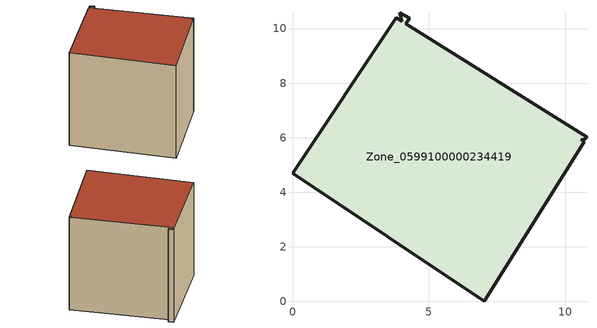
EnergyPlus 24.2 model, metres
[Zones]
Zone_0599100000234419
 floor ground (C_G): 4.15,10.17 10.79,6.02 10.75,5.96 10.57,5.92 10.69,5.85 7.03,0 0,4.69 3.81,10.4 4.01,10.27 3.93,10.59 4.29,10.37 z0
 wall outside (C_F): 7.03,0 10.69,5.85 10.57,5.92 10.75,5.96 10.79,6.02 4.15,10.17 4.29,10.37 3.93,10.59 4.01,10.27 3.81,10.4 0,4.69 7.03,0 z0:8.33
 roof outside (C_R): 10.79,6.02 4.15,10.17 4.29,10.37 3.93,10.59 4.01,10.27 3.81,10.4 0,4.69 7.03,0 10.69,5.85 10.57,5.92 10.75,5.96 z8.33
[BUILDING]
Pand.0599100000234419: North Axis=0; Terrain=City; Loads Convergence Tolerance Value=0.04; Temperature Convergence Tolerance Value=0.4; Solar Distribution=FullExterior; Maximum Number of Warmup Days=25; Minimum Number of Warmup Days=1
[Site:Location]
Rotterdam.The.Hague.AP_ZH_NLD Design_Conditions: Latitude=51.96; Longitude=4.45; Time Zone=1; Elevation=-4.5
[SITE:GROUNDTEMPERATURE:BUILDINGSURFACE]
18, 18, 18, 18, 18, 18, 18, 18, 18, 18, 18, 18
[MATERIAL] Thermal Absorptance=0.9; Solar Absorptance=0.7; Visible Absorptance=0.7
Name | Roughness | Thickness | Conductivity | Density | Specific Heat
G.TC.1946 | MediumSmooth | 0.15 | 1 | 540 | 1210
F.TC.1946 | Rough | 0.3 | 0.857143 | 1920 | 840
R.TC.1946 | MediumRough | 0.2 | 0.909091 | 1500 | 1000
[CONSTRUCTION]
C_G: G.TC.1946
C_F: F.TC.1946
C_R: R.TC.1946
[ZONE]
Zone_0599100000234419: Type=1; Multiplier=1; Ceiling Height=Autocalculate; Volume=Autocalculate; Floor Area=autocalculate; Part of Total Floor Area=Yes
[ZONEINFILTRATION:DESIGNFLOWRATE]
Infil_Zone_0599100000234419: Zone or ZoneList or Space or SpaceList=Zone_0599100000234419; Schedule=AlwaysOn; Design Flow Rate Calculation Method=Flow/Area; Flow Rate per Floor Area=0.003; Constant Term Coefficient=1; Temperature Term Coefficient=0; Velocity Term Coefficient=0; Velocity Squared Term Coefficient=0
[HVACTEMPLATE:ZONE:IDEALLOADSAIRSYSTEM]
Zone_0599100000234419: Maximum Heating Supply Air Temperature=50; Minimum Cooling Supply Air Temperature=13; Maximum Heating Supply Air Humidity Ratio=0.0156; Minimum Cooling Supply Air Humidity Ratio=0.0077; Heating Limit=NoLimit; Cooling Limit=NoLimit; Dehumidification Control Type=ConstantSensibleHeatRatio; Cooling Sensible Heat Ratio=0.7; Dehumidification Setpoint=60; Humidification Control Type=None; Humidification Setpoint=30; Outdoor Air Method=None; Outdoor Air Flow Rate per Person=0.00944; Outdoor Air Flow Rate per Zone Floor Area=0; Outdoor Air Flow Rate per Zone=0; Demand Controlled Ventilation Type=None; Outdoor Air Economizer Type=NoEconomizer; Heat Recovery Type=None; Sensible Heat Recovery Effectiveness=0.7; Latent Heat Recovery Effectiveness=0.65
[ZONECONTROL:THERMOSTAT]
ThermostatControl_Zone_0599100000234419: Zone or ZoneList=Zone_0599100000234419; Control Type Schedule=DualSetpointControlType; Control 1=Thermostat_Zone_0599100000234419; Temperature Difference Between Cutout And Setpoint=0
[THERMOSTATSETPOINT:DUALSETPOINT]
Thermostat_Zone_0599100000234419: Heating Setpoint Temperature Schedule=HeatingSetpoint_Zone_0599100000234419; Cooling Setpoint Temperature Schedule=CoolingSetpoint_Zone_0599100000234419
[SCHEDULE:COMPACT]
HeatingSetpoint_Zone_0599100000234419: Through: 12/31, For: AllDays, Until: 24:00, 21
CoolingSetpoint_Zone_0599100000234419: Through: 12/31, For: AllDays, Until: 24:00, 24
DualSetpointControlType: Through: 12/31, For: AllDays, Until: 24:00, 4
AlwaysOn: Through: 12/31, For: AllDays, Until: 24:00, 1
